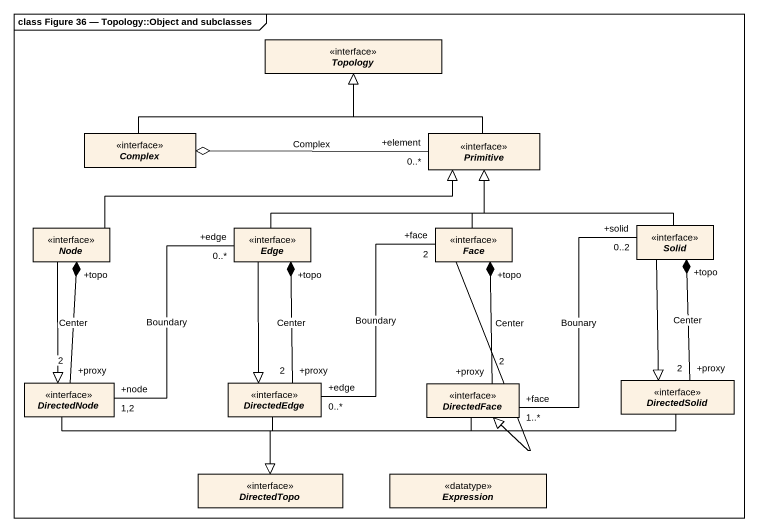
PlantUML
@startuml
mainframe class Figure 36 — Topology::Object and subclasses
hide circle
hide empty members
interface Topology
interface Complex
interface Primitive
interface "Node" as Node_
interface Edge
interface Face
interface Solid
interface DirectedNode
interface DirectedEdge
interface DirectedFace
interface DirectedSolid
interface DirectedTopo
interface Expression <<datatype>>
Complex -right-|> Topology
Primitive -up-|> Topology
Primitive "+element\n0..*" -left-o Complex : Complex
Node_ -right-|> Primitive
Node_ --|> DirectedNode
Edge -right-|> Primitive
Edge --|> DirectedEdge
Face -up-|> Primitive
Face "+face\n2" -- "+edge\n0..*" DirectedEdge : Boundary
Face --|> DirectedFace
Solid -left-|> Primitive
Solid "+solid\n0..2" -- "+face\n1..*" DirectedFace : Bounary
Solid --|> DirectedSolid
DirectedNode "+proxy\n2" -up-* "+topo" Node_ : Center
DirectedNode "+node\n1,2" -up- "+edge\n0..*" Edge : Boundary
DirectedNode -right-|> DirectedTopo
DirectedEdge "+proxy\n2" -up-* "+topo" Edge : Center
DirectedEdge --|> DirectedTopo
DirectedFace "+proxy\n2" -up-* "+topo" Face : Center
DirectedFace -left-|> DirectedTopo
DirectedSolid "+proxy\n2" -up-* "+topo" Solid : Center
DirectedSolid -left-|> DirectedTopo
@enduml
